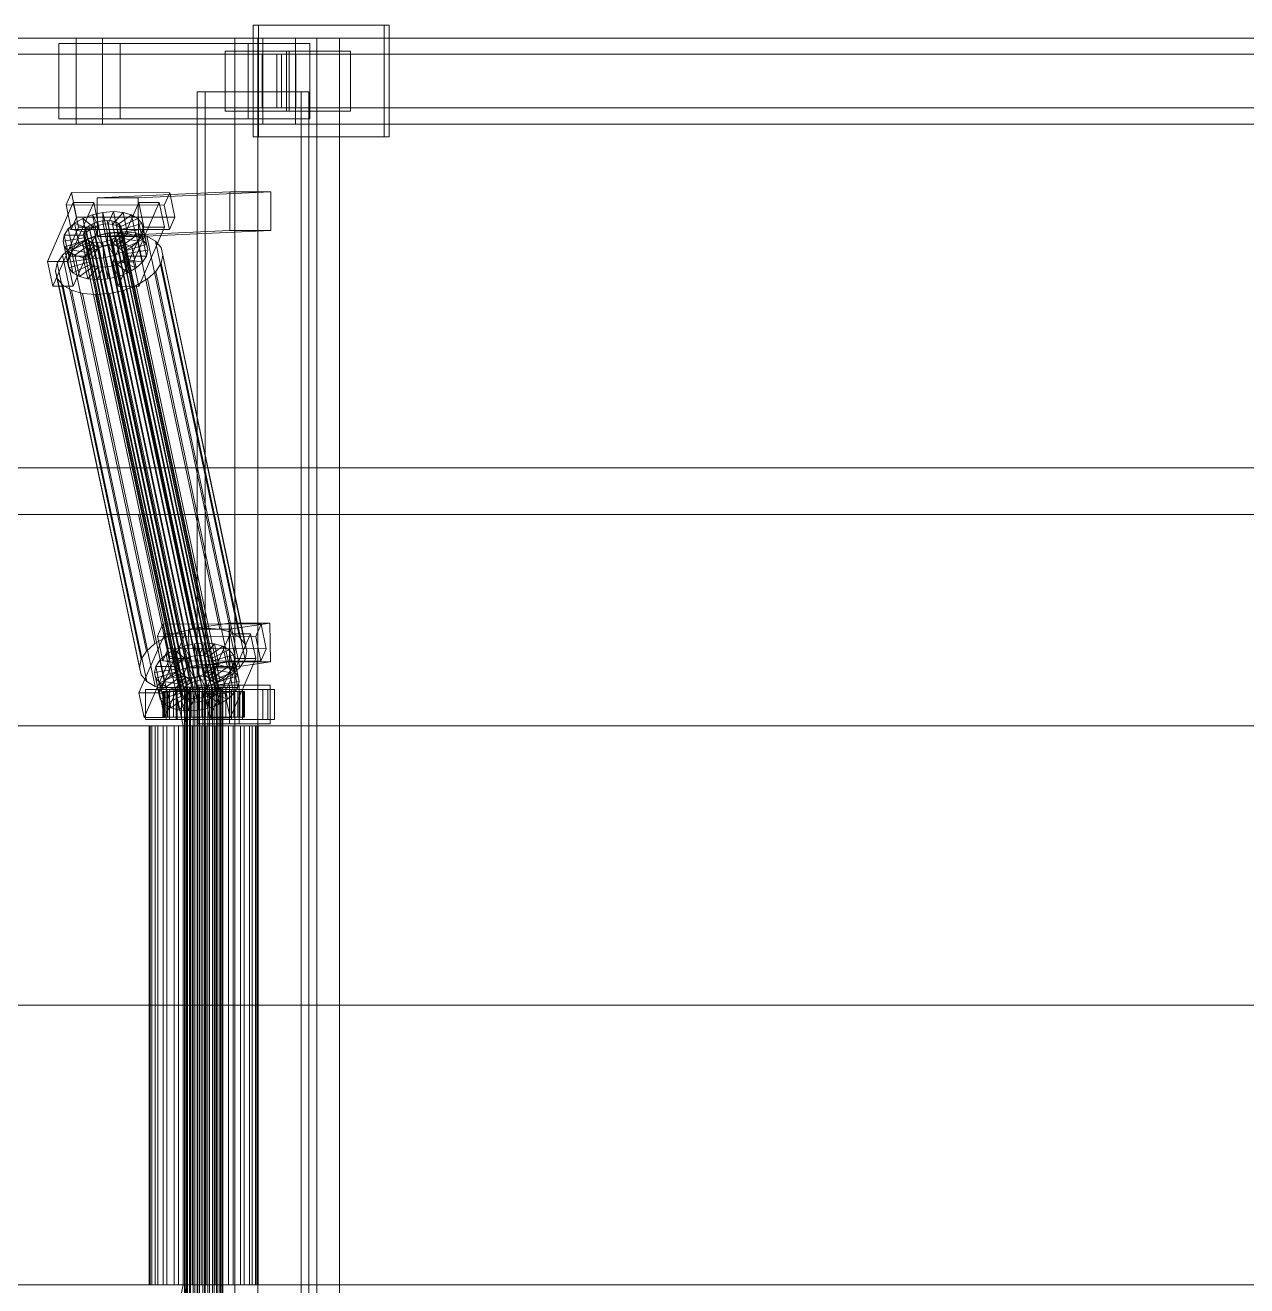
# Model space of a CAD drawing. Header units: millimetres. Extents: x -1970 to 34302, y -65268 to 6837.
# Drawn here: x 4593 to 5162, y -18130 to -17544 of the extents above; entities that cross this region are included whole.
import ezdxf

# ---------------------------------------------------------------- set-up
doc = ezdxf.new("R2010")
doc.units = ezdxf.units.MM
doc.layers.add('superior_C01', color=7, linetype='Continuous', lineweight=0)

msp = doc.modelspace()

# ---------------------------------------------------------------- linework, layer by layer
at = {"layer": 'superior_C01'}
for p, q in [((4760.107, -17544), (4699.144, -17544)), ((4699.144, -17544), (4699.144, -17596)), ((4701.579, -17544), (4699.144, -17544)), ((4701.579, -17596), (4701.579, -17544)), ((4701.579, -17544), (4762.542, -17544)), ((4760.107, -17596), (4760.107, -17544)), ((4760.107, -17544), (4762.542, -17544)), ((4762.542, -17544), (4762.542, -17596)), ((4616.841, -17550), (3473.779, -17550)), ((3485.954, -17550), (4629.017, -17550)), ((4703.589, -17550), (3560.527, -17550)), ((3575.745, -17550), (4718.808, -17550)), ((4637.217, -17552.5), (4608.641, -17552.5)), ((4608.641, -17552.5), (4608.641, -17587.5)), ((4696.91, -17552.5), (4608.641, -17552.5)), ((4616.841, -17550), (4616.841, -17590)), ((4629.017, -17550), (4616.841, -17550)), ((5759.904, -17550), (4616.841, -17550)), ((4629.017, -17590), (4629.017, -17550)), ((4629.017, -17550), (5772.079, -17550)), ((4637.217, -17587.5), (4637.217, -17552.5)), ((4637.217, -17552.5), (4725.486, -17552.5)), ((4728.727, -17550), (4690.625, -17550)), ((4690.625, -17550), (4690.625, -18450)), ((4701.278, -17550), (4690.625, -17550)), ((4696.91, -17587.5), (4696.91, -17552.5)), ((4696.91, -17552.5), (4725.486, -17552.5)), ((4701.278, -18450), (4701.278, -17550)), ((4701.278, -17550), (4739.381, -17550)), ((4703.589, -17550), (4703.589, -17590)), ((4718.808, -17550), (4703.589, -17550)), ((5846.651, -17550), (4703.589, -17550)), ((4718.808, -17590), (4718.808, -17550)), ((4718.808, -17550), (5861.87, -17550)), ((4725.486, -17552.5), (4725.486, -17587.5)), ((4728.727, -18450), (4728.727, -17550)), ((4728.727, -17550), (4739.381, -17550)), ((4739.381, -17550), (4739.381, -18450)), ((4710.117, -17557.5), (3478.785, -17557.5)), ((3480.948, -17557.5), (4712.28, -17557.5)), ((4714.627, -17556), (4686.051, -17556)), ((4686.051, -17556), (4686.051, -17584)), ((4715.946, -17556), (4686.051, -17556)), ((4703.404, -17557.5), (4718.992, -17557.5)), ((4703.404, -17582.5), (4703.404, -17557.5)), ((5758.197, -17557.5), (4703.404, -17557.5)), ((4710.117, -17557.5), (4710.117, -17582.5)), ((4712.28, -17557.5), (4710.117, -17557.5)), ((4712.28, -17582.5), (4712.28, -17557.5)), ((4714.627, -17584), (4714.627, -17556)), ((4714.627, -17556), (4744.523, -17556)), ((4715.946, -17584), (4715.946, -17556)), ((4715.946, -17556), (4744.523, -17556)), ((4718.992, -17557.5), (4718.992, -17582.5)), ((4718.992, -17557.5), (5773.785, -17557.5)), ((4744.523, -17556), (4744.523, -17584)), ((4721.49, -17575), (4673.101, -17575)), ((4673.101, -17575), (4673.101, -18425)), ((4676.753, -17575), (4673.101, -17575)), ((4676.753, -18425), (4676.753, -17575)), ((4676.753, -17575), (4725.143, -17575)), ((4721.49, -18425), (4721.49, -17575)), ((4721.49, -17575), (4725.143, -17575)), ((4725.143, -17575), (4725.143, -18425)), ((3478.785, -17582.5), (4710.117, -17582.5)), ((3480.948, -17582.5), (4712.28, -17582.5)), ((4718.992, -17582.5), (4703.404, -17582.5)), ((4703.404, -17582.5), (5758.197, -17582.5)), ((4710.117, -17582.5), (4712.28, -17582.5)), ((4718.992, -17582.5), (5773.785, -17582.5)), ((4608.641, -17587.5), (4637.217, -17587.5)), ((4696.91, -17587.5), (4608.641, -17587.5)), ((4725.486, -17587.5), (4637.217, -17587.5)), ((4686.051, -17584), (4714.627, -17584)), ((4686.051, -17584), (4715.946, -17584)), ((4725.486, -17587.5), (4696.91, -17587.5)), ((4744.523, -17584), (4714.627, -17584)), ((4744.523, -17584), (4715.946, -17584)), ((3473.779, -17590), (4616.841, -17590)), ((3485.954, -17590), (4629.017, -17590)), ((3560.527, -17590), (4703.589, -17590)), ((3575.745, -17590), (4718.808, -17590)), ((4616.841, -17590), (4629.017, -17590)), ((4616.841, -17590), (5759.904, -17590)), ((4629.017, -17590), (5772.079, -17590)), ((4703.589, -17590), (4718.808, -17590)), ((4703.589, -17590), (5846.651, -17590)), ((4718.808, -17590), (5861.87, -17590)), ((4699.144, -17596), (4760.107, -17596)), ((4699.144, -17596), (4701.579, -17596)), ((4762.542, -17596), (4701.579, -17596)), ((4762.542, -17596), (4760.107, -17596)), ((4614.571, -17621.857), (4612.071, -17627.592)), ((4617.002, -17633.325), (4614.571, -17621.857)), ((4614.571, -17621.857), (4660.293, -17621.914)), ((4688.258, -17621.488), (4626.583, -17624.356)), ((4645.634, -17624.356), (4707.309, -17621.488)), ((4657.793, -17627.65), (4660.293, -17621.914)), ((4660.293, -17621.914), (4662.724, -17633.382)), ((4688.335, -17639.486), (4688.258, -17621.488)), ((4688.258, -17621.488), (4707.309, -17621.488)), ((4707.309, -17621.488), (4707.386, -17639.486)), ((4615.428, -17626.449), (4603.429, -17653.98)), ((4657.793, -17627.65), (4612.071, -17627.592)), ((4612.071, -17627.592), (4614.502, -17639.061)), ((4612.955, -17653.992), (4624.954, -17626.461)), ((4617.859, -17637.917), (4615.428, -17626.449)), ((4615.428, -17626.449), (4624.954, -17626.461)), ((4624.954, -17626.461), (4627.385, -17637.929)), ((4645.634, -17624.356), (4626.583, -17624.356)), ((4626.583, -17624.356), (4626.661, -17642.354)), ((4645.91, -17626.487), (4633.911, -17654.019)), ((4643.436, -17654.031), (4655.435, -17626.499)), ((4645.712, -17642.354), (4645.634, -17624.356)), ((4648.341, -17637.955), (4645.91, -17626.487)), ((4645.91, -17626.487), (4655.435, -17626.499)), ((4655.435, -17626.499), (4657.867, -17637.967)), ((4660.224, -17639.118), (4657.793, -17627.65)), ((4614.502, -17639.061), (4617.002, -17633.325)), ((4616.057, -17636.164), (4619.917, -17633.91)), ((4662.724, -17633.382), (4617.002, -17633.325)), ((4619.917, -17633.91), (4624.42, -17632.183)), ((4619.917, -17633.91), (4624.885, -17637.975)), ((4622.001, -17643.74), (4619.917, -17633.91)), ((4624.42, -17632.183), (4629.26, -17631.1)), ((4624.42, -17632.183), (4627.018, -17637.157)), ((4626.504, -17642.013), (4624.42, -17632.183)), ((4624.538, -17636.336), (4626.671, -17635.518)), ((4626.671, -17635.518), (4628.963, -17635.005)), ((4671.993, -17849.317), (4626.671, -17635.518)), ((4628.963, -17635.005), (4631.259, -17634.832)), ((4674.286, -17848.804), (4628.963, -17635.005)), ((4629.26, -17631.1), (4634.106, -17630.735)), ((4629.26, -17631.1), (4629.31, -17636.643)), ((4631.343, -17640.93), (4629.26, -17631.1)), ((4631.259, -17634.832), (4633.401, -17635.011)), ((4676.581, -17848.631), (4631.259, -17634.832)), ((4634.106, -17630.735), (4631.606, -17636.47)), ((4633.401, -17635.011), (4635.244, -17635.529)), ((4678.724, -17848.809), (4633.401, -17635.011)), ((4638.628, -17631.112), (4633.748, -17636.649)), ((4636.189, -17640.564), (4634.106, -17630.735)), ((4634.106, -17630.735), (4638.628, -17631.112)), ((4635.244, -17635.529), (4636.662, -17636.352)), ((4680.566, -17849.328), (4635.244, -17635.529)), ((4642.519, -17632.206), (4635.591, -17637.167)), ((4645.512, -17633.943), (4637.009, -17637.99)), ((4640.712, -17640.942), (4638.628, -17631.112)), ((4638.628, -17631.112), (4642.519, -17632.206)), ((4644.602, -17642.036), (4642.519, -17632.206)), ((4642.519, -17632.206), (4645.512, -17633.943)), ((4647.596, -17643.772), (4645.512, -17633.943)), ((4645.512, -17633.943), (4647.405, -17636.203)), ((4662.724, -17633.382), (4660.224, -17639.118)), ((4605.86, -17665.449), (4617.859, -17637.917)), ((4610.645, -17644.431), (4611.257, -17641.61)), ((4611.257, -17641.61), (4613.103, -17638.79)), ((4611.257, -17641.61), (4620.783, -17641.622)), ((4613.341, -17651.44), (4611.257, -17641.61)), ((4613.103, -17638.79), (4616.057, -17636.164)), ((4613.103, -17638.79), (4621.657, -17640.286)), ((4615.187, -17648.62), (4613.103, -17638.79)), ((4614.502, -17639.061), (4660.224, -17639.118)), ((4627.385, -17637.929), (4615.386, -17665.461)), ((4616.057, -17636.164), (4623.056, -17639.042)), ((4618.141, -17645.994), (4616.057, -17636.164)), ((4627.385, -17637.929), (4617.859, -17637.917)), ((4620.146, -17641.32), (4620.436, -17639.983)), ((4620.459, -17642.566), (4620.146, -17641.32)), ((4665.468, -17855.119), (4620.146, -17641.32)), ((4620.436, -17639.983), (4621.31, -17638.648)), ((4665.759, -17853.782), (4620.436, -17639.983)), ((4620.783, -17641.622), (4620.493, -17642.958)), ((4621.657, -17640.286), (4620.783, -17641.622)), ((4620.783, -17641.622), (4622.867, -17651.452)), ((4621.31, -17638.648), (4622.709, -17637.404)), ((4666.633, -17852.446), (4621.31, -17638.648)), ((4623.056, -17639.042), (4621.657, -17640.286)), ((4621.657, -17640.286), (4623.741, -17650.116)), ((4622.709, -17637.404), (4624.538, -17636.336)), ((4668.032, -17851.202), (4622.709, -17637.404)), ((4624.885, -17637.975), (4623.056, -17639.042)), ((4623.056, -17639.042), (4625.14, -17648.872)), ((4669.86, -17850.135), (4624.538, -17636.336)), ((4627.018, -17637.157), (4624.885, -17637.975)), ((4624.885, -17637.975), (4626.969, -17647.804)), ((4625.536, -17642.107), (4632.006, -17640.659)), ((4631.343, -17640.93), (4626.504, -17642.013)), ((4688.335, -17639.486), (4626.661, -17642.354)), ((4629.31, -17636.643), (4627.018, -17637.157)), ((4627.018, -17637.157), (4629.102, -17646.986)), ((4631.606, -17636.47), (4629.31, -17636.643)), ((4629.31, -17636.643), (4631.394, -17646.473)), ((4636.189, -17640.564), (4631.343, -17640.93)), ((4631.394, -17646.473), (4631.343, -17640.93)), ((4631.606, -17636.47), (4633.69, -17646.3)), ((4633.748, -17636.649), (4631.606, -17636.47)), ((4632.006, -17640.659), (4638.484, -17640.17)), ((4671.077, -17824.968), (4632.006, -17640.659)), ((4633.69, -17646.3), (4636.189, -17640.564)), ((4633.748, -17636.649), (4635.832, -17646.479)), ((4635.591, -17637.167), (4633.748, -17636.649)), ((4636.707, -17641.341), (4635.308, -17642.585)), ((4635.591, -17637.167), (4637.675, -17646.997)), ((4637.009, -17637.99), (4635.591, -17637.167)), ((4635.832, -17646.479), (4640.712, -17640.942)), ((4640.712, -17640.942), (4636.189, -17640.564)), ((4636.342, -17665.487), (4648.341, -17637.955)), ((4636.662, -17636.352), (4637.558, -17637.422)), ((4681.984, -17850.15), (4636.662, -17636.352)), ((4637.582, -17640.005), (4636.707, -17641.341)), ((4682.03, -17855.139), (4636.707, -17641.341)), ((4637.009, -17637.99), (4639.093, -17647.82)), ((4637.905, -17639.061), (4637.009, -17637.99)), ((4637.055, -17642.979), (4637.929, -17641.643)), ((4637.558, -17637.422), (4637.872, -17638.668)), ((4682.881, -17851.221), (4637.558, -17637.422)), ((4637.872, -17638.668), (4637.582, -17640.005)), ((4637.582, -17640.005), (4682.904, -17853.804)), ((4683.195, -17852.467), (4637.872, -17638.668)), ((4647.405, -17636.203), (4637.905, -17639.061)), ((4637.905, -17639.061), (4639.989, -17648.891)), ((4638.219, -17640.307), (4637.905, -17639.061)), ((4637.929, -17641.643), (4638.219, -17640.307)), ((4637.929, -17641.643), (4647.454, -17641.655)), ((4640.013, -17651.473), (4637.929, -17641.643)), ((4648.067, -17638.834), (4638.219, -17640.307)), ((4638.219, -17640.307), (4640.303, -17650.137)), ((4638.484, -17640.17), (4644.53, -17640.674)), ((4677.555, -17824.479), (4638.484, -17640.17)), ((4644.602, -17642.036), (4640.712, -17640.942)), ((4644.53, -17640.674), (4649.731, -17642.137)), ((4683.601, -17824.984), (4644.53, -17640.674)), ((4647.454, -17641.655), (4645.608, -17644.475)), ((4707.386, -17639.486), (4645.712, -17642.354)), ((4657.867, -17637.967), (4645.867, -17665.499)), ((4649.488, -17646.033), (4647.405, -17636.203)), ((4647.405, -17636.203), (4648.067, -17638.834)), ((4648.067, -17638.834), (4647.454, -17641.655)), ((4647.454, -17641.655), (4649.538, -17651.485)), ((4650.151, -17648.664), (4648.067, -17638.834)), ((4657.867, -17637.967), (4648.341, -17637.955)), ((4707.386, -17639.486), (4688.335, -17639.486)), ((4610.407, -17650.939), (4614.356, -17647.428)), ((4610.645, -17644.431), (4620.493, -17642.958)), ((4611.307, -17647.062), (4610.645, -17644.431)), ((4612.729, -17654.261), (4610.645, -17644.431)), ((4611.307, -17647.062), (4620.807, -17644.204)), ((4613.2, -17649.322), (4611.307, -17647.062)), ((4613.391, -17656.892), (4611.307, -17647.062)), ((4613.2, -17649.322), (4621.703, -17645.275)), ((4614.356, -17647.428), (4619.516, -17644.416)), ((4653.427, -17831.737), (4614.356, -17647.428)), ((4618.141, -17645.994), (4615.187, -17648.62)), ((4616.193, -17651.059), (4623.121, -17646.098)), ((4622.001, -17643.74), (4618.141, -17645.994)), ((4625.14, -17648.872), (4618.141, -17645.994)), ((4619.516, -17644.416), (4625.536, -17642.107)), ((4658.587, -17828.725), (4619.516, -17644.416)), ((4620.084, -17652.153), (4624.964, -17646.616)), ((4621.356, -17643.637), (4620.459, -17642.566)), ((4665.782, -17856.365), (4620.459, -17642.566)), ((4620.493, -17642.958), (4620.807, -17644.204)), ((4620.493, -17642.958), (4622.577, -17652.788)), ((4620.807, -17644.204), (4621.703, -17645.275)), ((4620.807, -17644.204), (4622.89, -17654.034)), ((4622.774, -17644.459), (4621.356, -17643.637)), ((4666.679, -17857.435), (4621.356, -17643.637)), ((4621.703, -17645.275), (4623.121, -17646.098)), ((4621.703, -17645.275), (4623.787, -17655.105)), ((4626.504, -17642.013), (4622.001, -17643.74)), ((4626.969, -17647.804), (4622.001, -17643.74)), ((4624.617, -17644.978), (4622.774, -17644.459)), ((4668.097, -17858.258), (4622.774, -17644.459)), ((4623.121, -17646.098), (4624.964, -17646.616)), ((4623.121, -17646.098), (4625.205, -17655.927)), ((4624.606, -17652.53), (4627.106, -17646.795)), ((4626.759, -17645.156), (4624.617, -17644.978)), ((4669.939, -17858.776), (4624.617, -17644.978)), ((4624.964, -17646.616), (4627.106, -17646.795)), ((4624.964, -17646.616), (4627.048, -17656.446)), ((4664.607, -17826.416), (4625.536, -17642.107)), ((4629.102, -17646.986), (4626.504, -17642.013)), ((4626.661, -17642.354), (4645.712, -17642.354)), ((4629.054, -17644.983), (4626.759, -17645.156)), ((4672.082, -17858.955), (4626.759, -17645.156)), ((4626.969, -17647.804), (4629.102, -17646.986)), ((4627.106, -17646.795), (4629.402, -17646.622)), ((4627.106, -17646.795), (4629.19, -17656.624)), ((4631.347, -17644.47), (4629.054, -17644.983)), ((4674.377, -17858.782), (4629.054, -17644.983)), ((4629.102, -17646.986), (4631.394, -17646.473)), ((4629.402, -17646.622), (4631.694, -17646.108)), ((4629.452, -17652.165), (4629.402, -17646.622)), ((4629.402, -17646.622), (4631.485, -17656.451)), ((4633.48, -17643.652), (4631.347, -17644.47)), ((4676.67, -17858.269), (4631.347, -17644.47)), ((4631.394, -17646.473), (4633.69, -17646.3)), ((4631.694, -17646.108), (4633.827, -17645.29)), ((4634.292, -17651.082), (4631.694, -17646.108)), ((4631.694, -17646.108), (4633.778, -17655.938)), ((4635.308, -17642.585), (4633.48, -17643.652)), ((4678.803, -17857.451), (4633.48, -17643.652)), ((4633.69, -17646.3), (4635.832, -17646.479)), ((4633.827, -17645.29), (4635.655, -17644.223)), ((4638.795, -17649.355), (4633.827, -17645.29)), ((4633.827, -17645.29), (4635.911, -17655.12)), ((4680.631, -17856.383), (4635.308, -17642.585)), ((4635.655, -17644.223), (4637.055, -17642.979)), ((4642.655, -17647.101), (4635.655, -17644.223)), ((4635.655, -17644.223), (4637.739, -17654.053)), ((4635.832, -17646.479), (4637.675, -17646.997)), ((4645.608, -17644.475), (4637.055, -17642.979)), ((4637.055, -17642.979), (4639.138, -17652.809)), ((4637.675, -17646.997), (4644.602, -17642.036)), ((4637.675, -17646.997), (4639.093, -17647.82)), ((4642.655, -17647.101), (4638.795, -17649.355)), ((4639.093, -17647.82), (4647.596, -17643.772)), ((4639.989, -17648.891), (4649.488, -17646.033)), ((4645.608, -17644.475), (4642.655, -17647.101)), ((4644.739, -17656.931), (4642.655, -17647.101)), ((4647.596, -17643.772), (4644.602, -17642.036)), ((4647.692, -17654.305), (4645.608, -17644.475)), ((4649.488, -17646.033), (4647.596, -17643.772)), ((4650.151, -17648.664), (4649.488, -17646.033)), ((4649.731, -17642.137), (4653.733, -17644.459)), ((4688.802, -17826.446), (4649.731, -17642.137)), ((4653.733, -17644.459), (4656.262, -17647.481)), ((4692.804, -17828.768), (4653.733, -17644.459)), ((4656.262, -17647.481), (4657.148, -17650.998)), ((4695.334, -17831.79), (4656.262, -17647.481)), ((4607.94, -17654.709), (4610.407, -17650.939)), ((4649.479, -17835.248), (4610.407, -17650.939)), ((4613.341, -17651.44), (4612.729, -17654.261)), ((4622.577, -17652.788), (4612.729, -17654.261)), ((4616.193, -17651.059), (4613.2, -17649.322)), ((4615.284, -17659.152), (4613.2, -17649.322)), ((4615.187, -17648.62), (4613.341, -17651.44)), ((4622.867, -17651.452), (4613.341, -17651.44)), ((4623.741, -17650.116), (4615.187, -17648.62)), ((4620.084, -17652.153), (4616.193, -17651.059)), ((4618.277, -17660.889), (4616.193, -17651.059)), ((4624.606, -17652.53), (4620.084, -17652.153)), ((4622.168, -17661.983), (4620.084, -17652.153)), ((4622.577, -17652.788), (4622.867, -17651.452)), ((4622.89, -17654.034), (4622.577, -17652.788)), ((4622.867, -17651.452), (4623.741, -17650.116)), ((4623.741, -17650.116), (4625.14, -17648.872)), ((4629.452, -17652.165), (4624.606, -17652.53)), ((4626.69, -17662.36), (4624.606, -17652.53)), ((4625.14, -17648.872), (4626.969, -17647.804)), ((4634.292, -17651.082), (4629.452, -17652.165)), ((4631.536, -17661.995), (4629.452, -17652.165)), ((4638.795, -17649.355), (4634.292, -17651.082)), ((4636.376, -17660.912), (4634.292, -17651.082)), ((4639.138, -17652.809), (4637.739, -17654.053)), ((4640.879, -17659.184), (4638.795, -17649.355)), ((4639.093, -17647.82), (4639.989, -17648.891)), ((4640.013, -17651.473), (4639.138, -17652.809)), ((4639.138, -17652.809), (4647.692, -17654.305)), ((4639.989, -17648.891), (4640.303, -17650.137)), ((4640.303, -17650.137), (4640.013, -17651.473)), ((4649.538, -17651.485), (4640.013, -17651.473)), ((4640.303, -17650.137), (4650.151, -17648.664)), ((4647.692, -17654.305), (4649.538, -17651.485)), ((4649.538, -17651.485), (4650.151, -17648.664)), ((4657.148, -17650.998), (4656.329, -17654.769)), ((4696.22, -17835.307), (4657.148, -17650.998)), ((4612.955, -17653.992), (4603.429, -17653.98)), ((4603.429, -17653.98), (4605.86, -17665.449)), ((4607.121, -17658.48), (4607.94, -17654.709)), ((4608.006, -17661.997), (4607.121, -17658.48)), ((4646.192, -17842.789), (4607.121, -17658.48)), ((4647.011, -17839.018), (4607.94, -17654.709)), ((4612.729, -17654.261), (4613.391, -17656.892)), ((4615.386, -17665.461), (4612.955, -17653.992)), ((4622.89, -17654.034), (4613.391, -17656.892)), ((4613.391, -17656.892), (4615.284, -17659.152)), ((4623.787, -17655.105), (4615.284, -17659.152)), ((4615.284, -17659.152), (4618.277, -17660.889)), ((4625.205, -17655.927), (4618.277, -17660.889)), ((4627.048, -17656.446), (4622.168, -17661.983)), ((4623.787, -17655.105), (4622.89, -17654.034)), ((4625.205, -17655.927), (4623.787, -17655.105)), ((4627.048, -17656.446), (4625.205, -17655.927)), ((4629.19, -17656.624), (4626.69, -17662.36)), ((4629.19, -17656.624), (4627.048, -17656.446)), ((4631.485, -17656.451), (4629.19, -17656.624)), ((4633.778, -17655.938), (4631.485, -17656.451)), ((4631.485, -17656.451), (4631.536, -17661.995)), ((4635.911, -17655.12), (4633.778, -17655.938)), ((4633.778, -17655.938), (4636.376, -17660.912)), ((4643.436, -17654.031), (4633.911, -17654.019)), ((4633.911, -17654.019), (4636.342, -17665.487)), ((4637.739, -17654.053), (4635.911, -17655.12)), ((4635.911, -17655.12), (4640.879, -17659.184)), ((4636.376, -17660.912), (4640.879, -17659.184)), ((4637.739, -17654.053), (4644.739, -17656.931)), ((4640.879, -17659.184), (4644.739, -17656.931)), ((4645.867, -17665.499), (4643.436, -17654.031)), ((4644.739, -17656.931), (4647.692, -17654.305)), ((4653.861, -17658.539), (4649.913, -17662.05)), ((4656.329, -17654.769), (4653.861, -17658.539)), ((4692.933, -17842.848), (4653.861, -17658.539)), ((4656.329, -17654.769), (4695.401, -17839.078)), ((4610.536, -17665.019), (4608.006, -17661.997)), ((4647.078, -17846.306), (4608.006, -17661.997)), ((4614.538, -17667.341), (4610.536, -17665.019)), ((4649.608, -17849.328), (4610.536, -17665.019)), ((4618.277, -17660.889), (4622.168, -17661.983)), ((4622.168, -17661.983), (4626.69, -17662.36)), ((4626.69, -17662.36), (4631.536, -17661.995)), ((4631.536, -17661.995), (4636.376, -17660.912)), ((4644.753, -17665.062), (4638.733, -17667.371)), ((4649.913, -17662.05), (4644.753, -17665.062)), ((4683.824, -17849.371), (4644.753, -17665.062)), ((4688.984, -17846.359), (4649.913, -17662.05)), ((4605.86, -17665.449), (4615.386, -17665.461)), ((4619.739, -17668.803), (4614.538, -17667.341)), ((4653.61, -17851.65), (4614.538, -17667.341)), ((4625.785, -17669.308), (4619.739, -17668.803)), ((4658.811, -17853.113), (4619.739, -17668.803)), ((4632.263, -17668.819), (4625.785, -17669.308)), ((4664.856, -17853.617), (4625.785, -17669.308)), ((4638.733, -17667.371), (4632.263, -17668.819)), ((4671.335, -17853.128), (4632.263, -17668.819)), ((4636.342, -17665.487), (4645.867, -17665.499)), ((4677.804, -17851.68), (4638.733, -17667.371)), ((2005.168, -17750), (11044.69, -17750)), ((11046.22, -17750), (2006.698, -17750)), ((3711.715, -17771.702), (4645.725, -17771.702)), ((4647.542, -17771.702), (3713.532, -17771.702)), ((4645.725, -17771.702), (4666.563, -17870)), ((4645.725, -17771.702), (4647.542, -17771.702)), ((4645.725, -17771.702), (5579.735, -17771.702)), ((4668.38, -17870), (4647.542, -17771.702)), ((5581.551, -17771.702), (4647.542, -17771.702)), ((4657.115, -17822.549), (4654.615, -17828.285)), ((4659.546, -17834.017), (4657.115, -17822.549)), ((4657.115, -17822.549), (4702.837, -17822.606)), ((4687.942, -17822.189), (4669.04, -17825.057)), ((4688.195, -17840.17), (4687.942, -17822.189)), ((4687.942, -17822.189), (4706.993, -17822.189)), ((4688.091, -17825.057), (4706.993, -17822.189)), ((4700.338, -17828.342), (4702.837, -17822.606)), ((4702.837, -17822.606), (4705.269, -17834.074)), ((4706.993, -17822.189), (4707.245, -17840.17)), ((4657.973, -17827.141), (4645.974, -17854.673)), ((4658.587, -17828.725), (4653.427, -17831.737)), ((4700.338, -17828.342), (4654.615, -17828.285)), ((4654.615, -17828.285), (4657.046, -17839.753)), ((4655.499, -17854.685), (4667.498, -17827.153)), ((4660.404, -17838.609), (4657.973, -17827.141)), ((4657.973, -17827.141), (4667.498, -17827.153)), ((4664.607, -17826.416), (4658.587, -17828.725)), ((4671.077, -17824.968), (4664.607, -17826.416)), ((4667.498, -17827.153), (4669.929, -17838.621)), ((4688.091, -17825.057), (4669.04, -17825.057)), ((4669.04, -17825.057), (4669.293, -17843.038)), ((4677.555, -17824.479), (4671.077, -17824.968)), ((4688.454, -17827.179), (4676.455, -17854.711)), ((4683.601, -17824.984), (4677.555, -17824.479)), ((4688.802, -17826.446), (4683.601, -17824.984)), ((4685.981, -17854.723), (4697.98, -17827.191)), ((4688.344, -17843.038), (4688.091, -17825.057)), ((4690.886, -17838.647), (4688.454, -17827.179)), ((4688.454, -17827.179), (4697.98, -17827.191)), ((4692.804, -17828.768), (4688.802, -17826.446)), ((4695.334, -17831.79), (4692.804, -17828.768)), ((4697.98, -17827.191), (4700.411, -17838.659)), ((4702.769, -17839.81), (4700.338, -17828.342)), ((4649.479, -17835.248), (4647.011, -17839.018)), ((4653.427, -17831.737), (4649.479, -17835.248)), ((4657.046, -17839.753), (4659.546, -17834.017)), ((4658.602, -17836.856), (4662.461, -17834.603)), ((4705.269, -17834.074), (4659.546, -17834.017)), ((4662.461, -17834.603), (4666.965, -17832.875)), ((4662.461, -17834.603), (4667.429, -17838.667)), ((4664.545, -17844.433), (4662.461, -17834.603)), ((4666.965, -17832.875), (4671.804, -17831.792)), ((4666.965, -17832.875), (4669.562, -17837.849)), ((4669.048, -17842.705), (4666.965, -17832.875)), ((4671.804, -17831.792), (4676.65, -17831.427)), ((4671.804, -17831.792), (4671.855, -17837.336)), ((4673.888, -17841.622), (4671.804, -17831.792)), ((4676.65, -17831.427), (4674.15, -17837.163)), ((4681.172, -17831.804), (4676.292, -17837.341)), ((4678.734, -17841.257), (4676.65, -17831.427)), ((4676.65, -17831.427), (4681.172, -17831.804)), ((4685.063, -17832.898), (4678.135, -17837.86)), ((4688.057, -17834.635), (4679.553, -17838.682)), ((4683.256, -17841.634), (4681.172, -17831.804)), ((4681.172, -17831.804), (4685.063, -17832.898)), ((4687.147, -17842.728), (4685.063, -17832.898)), ((4685.063, -17832.898), (4688.057, -17834.635)), ((4690.14, -17844.465), (4688.057, -17834.635)), ((4688.057, -17834.635), (4689.949, -17836.895)), ((4696.22, -17835.307), (4695.334, -17831.79)), ((4695.401, -17839.078), (4696.22, -17835.307)), ((4705.269, -17834.074), (4702.769, -17839.81)), ((4647.011, -17839.018), (4646.192, -17842.789)), ((4648.405, -17866.141), (4660.404, -17838.609)), ((4653.802, -17842.302), (4655.648, -17839.482)), ((4655.648, -17839.482), (4658.602, -17836.856)), ((4655.648, -17839.482), (4664.202, -17840.978)), ((4657.732, -17849.312), (4655.648, -17839.482)), ((4657.046, -17839.753), (4702.769, -17839.81)), ((4669.929, -17838.621), (4657.93, -17866.153)), ((4658.602, -17836.856), (4665.601, -17839.734)), ((4660.685, -17846.686), (4658.602, -17836.856)), ((4669.929, -17838.621), (4660.404, -17838.609)), ((4664.202, -17840.978), (4663.327, -17842.314)), ((4665.601, -17839.734), (4664.202, -17840.978)), ((4664.202, -17840.978), (4666.286, -17850.808)), ((4667.429, -17838.667), (4665.601, -17839.734)), ((4665.601, -17839.734), (4667.685, -17849.564)), ((4669.562, -17837.849), (4667.429, -17838.667)), ((4667.429, -17838.667), (4669.513, -17848.497)), ((4688.195, -17840.17), (4669.293, -17843.038)), ((4671.855, -17837.336), (4669.562, -17837.849)), ((4669.562, -17837.849), (4671.646, -17847.679)), ((4674.15, -17837.163), (4671.855, -17837.336)), ((4671.855, -17837.336), (4673.939, -17847.165)), ((4678.734, -17841.257), (4673.888, -17841.622)), ((4674.15, -17837.163), (4676.234, -17846.992)), ((4676.292, -17837.341), (4674.15, -17837.163)), ((4676.234, -17846.992), (4678.734, -17841.257)), ((4676.292, -17837.341), (4678.376, -17847.171)), ((4678.135, -17837.86), (4676.292, -17837.341)), ((4678.135, -17837.86), (4680.219, -17847.689)), ((4679.553, -17838.682), (4678.135, -17837.86)), ((4683.256, -17841.634), (4678.734, -17841.257)), ((4678.886, -17866.179), (4690.886, -17838.647)), ((4679.553, -17838.682), (4681.637, -17848.512)), ((4680.45, -17839.753), (4679.553, -17838.682)), ((4689.949, -17836.895), (4680.45, -17839.753)), ((4680.45, -17839.753), (4682.534, -17849.583)), ((4680.764, -17840.999), (4680.45, -17839.753)), ((4680.473, -17842.335), (4680.764, -17840.999)), ((4690.612, -17839.526), (4680.764, -17840.999)), ((4680.764, -17840.999), (4682.847, -17850.829)), ((4707.245, -17840.17), (4688.195, -17840.17)), ((4707.245, -17840.17), (4688.344, -17843.038)), ((4700.411, -17838.659), (4688.412, -17866.191)), ((4692.033, -17846.725), (4689.949, -17836.895)), ((4689.949, -17836.895), (4690.612, -17839.526)), ((4690.612, -17839.526), (4689.999, -17842.347)), ((4692.695, -17849.356), (4690.612, -17839.526)), ((4700.411, -17838.659), (4690.886, -17838.647)), ((4692.933, -17842.848), (4695.401, -17839.078)), ((4646.192, -17842.789), (4647.078, -17846.306)), ((4647.078, -17846.306), (4649.608, -17849.328)), ((4653.189, -17845.123), (4653.802, -17842.302)), ((4653.189, -17845.123), (4663.037, -17843.65)), ((4653.852, -17847.754), (4653.189, -17845.123)), ((4655.273, -17854.953), (4653.189, -17845.123)), ((4653.802, -17842.302), (4663.327, -17842.314)), ((4655.886, -17852.132), (4653.802, -17842.302)), ((4653.852, -17847.754), (4663.351, -17844.897)), ((4655.744, -17850.015), (4664.248, -17845.967)), ((4660.685, -17846.686), (4657.732, -17849.312)), ((4658.738, -17851.751), (4665.666, -17846.79)), ((4664.545, -17844.433), (4660.685, -17846.686)), ((4667.685, -17849.564), (4660.685, -17846.686)), ((4663.327, -17842.314), (4663.037, -17843.65)), ((4663.037, -17843.65), (4663.351, -17844.897)), ((4663.037, -17843.65), (4665.121, -17853.48)), ((4663.327, -17842.314), (4665.411, -17852.144)), ((4663.351, -17844.897), (4664.248, -17845.967)), ((4663.351, -17844.897), (4665.435, -17854.726)), ((4664.248, -17845.967), (4665.666, -17846.79)), ((4664.248, -17845.967), (4666.331, -17855.797)), ((4669.048, -17842.705), (4664.545, -17844.433)), ((4669.513, -17848.497), (4664.545, -17844.433)), ((4665.666, -17846.79), (4667.508, -17847.308)), ((4665.666, -17846.79), (4667.749, -17856.62)), ((4673.888, -17841.622), (4669.048, -17842.705)), ((4671.646, -17847.679), (4669.048, -17842.705)), ((4669.293, -17843.038), (4688.344, -17843.038)), ((4671.646, -17847.679), (4673.939, -17847.165)), ((4671.946, -17847.314), (4674.238, -17846.801)), ((4673.939, -17847.165), (4673.888, -17841.622)), ((4673.939, -17847.165), (4676.234, -17846.992)), ((4674.238, -17846.801), (4676.372, -17845.983)), ((4676.836, -17851.774), (4674.238, -17846.801)), ((4674.238, -17846.801), (4676.322, -17856.631)), ((4676.234, -17846.992), (4678.376, -17847.171)), ((4676.372, -17845.983), (4678.2, -17844.915)), ((4681.339, -17850.047), (4676.372, -17845.983)), ((4676.372, -17845.983), (4678.455, -17855.812)), ((4678.2, -17844.915), (4679.599, -17843.671)), ((4685.199, -17847.793), (4678.2, -17844.915)), ((4678.2, -17844.915), (4680.284, -17854.745)), ((4678.376, -17847.171), (4683.256, -17841.634)), ((4678.376, -17847.171), (4680.219, -17847.689)), ((4679.599, -17843.671), (4680.473, -17842.335)), ((4688.153, -17845.167), (4679.599, -17843.671)), ((4679.599, -17843.671), (4681.683, -17853.501)), ((4680.219, -17847.689), (4687.147, -17842.728)), ((4680.473, -17842.335), (4689.999, -17842.347)), ((4682.557, -17852.165), (4680.473, -17842.335)), ((4681.637, -17848.512), (4690.14, -17844.465)), ((4682.534, -17849.583), (4692.033, -17846.725)), ((4687.147, -17842.728), (4683.256, -17841.634)), ((4683.824, -17849.371), (4688.984, -17846.359)), ((4688.153, -17845.167), (4685.199, -17847.793)), ((4690.14, -17844.465), (4687.147, -17842.728)), ((4689.999, -17842.347), (4688.153, -17845.167)), ((4690.237, -17854.997), (4688.153, -17845.167)), ((4688.984, -17846.359), (4692.933, -17842.848)), ((4689.999, -17842.347), (4692.083, -17852.177)), ((4692.033, -17846.725), (4690.14, -17844.465)), ((4692.695, -17849.356), (4692.033, -17846.725)), ((4658.632, -17853), (4649.107, -17853)), ((4649.107, -17853), (4649.107, -17867)), ((4663.717, -17853), (4649.107, -17853)), ((4649.608, -17849.328), (4653.61, -17851.65)), ((4653.61, -17851.65), (4658.811, -17853.113)), ((4655.744, -17850.015), (4653.852, -17847.754)), ((4655.936, -17857.584), (4653.852, -17847.754)), ((4655.886, -17852.132), (4655.273, -17854.953)), ((4658.738, -17851.751), (4655.744, -17850.015)), ((4657.828, -17859.844), (4655.744, -17850.015)), ((4657.732, -17849.312), (4655.886, -17852.132)), ((4665.411, -17852.144), (4655.886, -17852.132)), ((4666.286, -17850.808), (4657.732, -17849.312)), ((4658.632, -17867), (4658.632, -17853)), ((4658.632, -17853), (4673.242, -17853)), ((4662.628, -17852.845), (4658.738, -17851.751)), ((4660.822, -17861.581), (4658.738, -17851.751)), ((4705.973, -17853), (4660.25, -17853)), ((4660.25, -17853), (4660.25, -17867)), ((4663.294, -17853), (4660.25, -17853)), ((4662.628, -17852.845), (4667.508, -17847.308)), ((4667.151, -17853.223), (4662.628, -17852.845)), ((4664.712, -17862.675), (4662.628, -17852.845)), ((4663.294, -17867), (4663.294, -17853)), ((4663.294, -17853), (4709.016, -17853)), ((4663.717, -17867), (4663.717, -17853)), ((4663.717, -17853), (4673.242, -17853)), ((4665.121, -17853.48), (4665.411, -17852.144)), ((4665.411, -17852.144), (4666.286, -17850.808)), ((4666.633, -17852.446), (4665.759, -17853.782)), ((4666.286, -17850.808), (4667.685, -17849.564)), ((4668.032, -17851.202), (4666.633, -17852.446)), ((4667.317, -17852), (4667.121, -17852)), ((4667.121, -17852), (4667.538, -17852)), ((4667.121, -18148), (4667.121, -17852)), ((4667.151, -17853.223), (4669.651, -17847.487)), ((4671.997, -17852.857), (4667.151, -17853.223)), ((4668.112, -17852), (4667.317, -17852)), ((4667.317, -18148), (4667.317, -17852)), ((4667.508, -17847.308), (4669.651, -17847.487)), ((4667.508, -17847.308), (4669.592, -17857.138)), ((4667.538, -17852), (4668.539, -17852)), ((4667.538, -18148), (4667.538, -17852)), ((4667.685, -17849.564), (4669.513, -17848.497)), ((4669.86, -17850.135), (4668.032, -17851.202)), ((4669.452, -17852), (4668.112, -17852)), ((4668.112, -18148), (4668.112, -17852)), ((4668.539, -17852), (4670.056, -17852)), ((4668.539, -18148), (4668.539, -17852)), ((4671.246, -17852), (4669.452, -17852)), ((4669.452, -18148), (4669.452, -17852)), ((4669.513, -17848.497), (4671.646, -17847.679)), ((4669.651, -17847.487), (4671.946, -17847.314)), ((4669.651, -17847.487), (4671.734, -17857.317)), ((4671.993, -17849.317), (4669.86, -17850.135)), ((4670.056, -17852), (4671.986, -17852)), ((4670.056, -18148), (4670.056, -17852)), ((4673.371, -17852), (4671.246, -17852)), ((4671.246, -18148), (4671.246, -17852)), ((4671.335, -17853.128), (4677.804, -17851.68)), ((4671.997, -17852.857), (4671.946, -17847.314)), ((4671.946, -17847.314), (4674.03, -17857.144)), ((4671.986, -17852), (4674.197, -17852)), ((4671.986, -18148), (4671.986, -17852)), ((4674.286, -17848.804), (4671.993, -17849.317)), ((4676.836, -17851.774), (4671.997, -17852.857)), ((4674.081, -17862.687), (4671.997, -17852.857)), ((4673.242, -17853), (4673.242, -17867)), ((4675.684, -17852), (4673.371, -17852)), ((4673.371, -18148), (4673.371, -17852)), ((4692.637, -17851), (4673.586, -17851)), ((4673.586, -17851), (4673.586, -17869)), ((4688.074, -17851), (4673.586, -17851)), ((4674.197, -17852), (4676.538, -17852)), ((4674.197, -18148), (4674.197, -17852)), ((4676.581, -17848.631), (4674.286, -17848.804)), ((4678.025, -17852), (4675.684, -17852)), ((4675.684, -18148), (4675.684, -17852)), ((4676.538, -17852), (4678.85, -17852)), ((4676.538, -18148), (4676.538, -17852)), ((4678.724, -17848.809), (4676.581, -17848.631)), ((4681.339, -17850.047), (4676.836, -17851.774)), ((4678.92, -17861.604), (4676.836, -17851.774)), ((4677.804, -17851.68), (4683.824, -17849.371)), ((4680.236, -17852), (4678.025, -17852)), ((4678.025, -18148), (4678.025, -17852)), ((4680.566, -17849.328), (4678.724, -17848.809)), ((4678.85, -17852), (4680.976, -17852)), ((4678.85, -18148), (4678.85, -17852)), ((4689.114, -17853), (4679.588, -17853)), ((4679.588, -17853), (4679.588, -17867)), ((4694.198, -17853), (4679.588, -17853)), ((4680.219, -17847.689), (4681.637, -17848.512)), ((4682.166, -17852), (4680.236, -17852)), ((4680.236, -18148), (4680.236, -17852)), ((4681.984, -17850.15), (4680.566, -17849.328)), ((4680.976, -17852), (4682.77, -17852)), ((4680.976, -18148), (4680.976, -17852)), ((4685.199, -17847.793), (4681.339, -17850.047)), ((4683.423, -17859.877), (4681.339, -17850.047)), ((4681.637, -17848.512), (4682.534, -17849.583)), ((4682.557, -17852.165), (4681.683, -17853.501)), ((4682.881, -17851.221), (4681.984, -17850.15)), ((4683.683, -17852), (4682.166, -17852)), ((4682.166, -18148), (4682.166, -17852)), ((4682.534, -17849.583), (4682.847, -17850.829)), ((4682.847, -17850.829), (4682.557, -17852.165)), ((4692.083, -17852.177), (4682.557, -17852.165)), ((4682.77, -17852), (4684.11, -17852)), ((4682.77, -18148), (4682.77, -17852)), ((4682.847, -17850.829), (4692.695, -17849.356)), ((4683.195, -17852.467), (4682.881, -17851.221)), ((4682.904, -17853.804), (4683.195, -17852.467)), ((4684.684, -17852), (4683.683, -17852)), ((4683.683, -18148), (4683.683, -17852)), ((4684.11, -17852), (4684.905, -17852)), ((4684.11, -18148), (4684.11, -17852)), ((4685.101, -17852), (4684.684, -17852)), ((4684.684, -17852), (4684.684, -18148)), ((4684.905, -17852), (4685.101, -17852)), ((4684.905, -18148), (4684.905, -17852)), ((4685.101, -18148), (4685.101, -17852)), ((4687.283, -17857.623), (4685.199, -17847.793)), ((4688.074, -17869), (4688.074, -17851)), ((4688.074, -17851), (4707.125, -17851)), ((4689.114, -17867), (4689.114, -17853)), ((4689.114, -17853), (4703.724, -17853)), ((4690.237, -17854.997), (4692.083, -17852.177)), ((4692.083, -17852.177), (4692.695, -17849.356)), ((4692.637, -17869), (4692.637, -17851)), ((4692.637, -17851), (4707.125, -17851)), ((4694.198, -17867), (4694.198, -17853)), ((4694.198, -17853), (4703.724, -17853)), ((4703.724, -17853), (4703.724, -17867)), ((4705.973, -17867), (4705.973, -17853)), ((4705.973, -17853), (4709.016, -17853)), ((4707.125, -17851), (4707.125, -17869)), ((4709.016, -17853), (4709.016, -17867)), ((4655.499, -17854.685), (4645.974, -17854.673)), ((4645.974, -17854.673), (4648.405, -17866.141)), ((4665.121, -17853.48), (4655.273, -17854.953)), ((4655.273, -17854.953), (4655.936, -17857.584)), ((4657.93, -17866.153), (4655.499, -17854.685)), ((4665.435, -17854.726), (4655.936, -17857.584)), ((4655.936, -17857.584), (4657.828, -17859.844)), ((4657.546, -17854), (4657.132, -17854)), ((4657.132, -17854), (4667.121, -17854)), ((4657.132, -17866), (4657.132, -17854)), ((4657.132, -17854), (4658.012, -17854)), ((4659.224, -17854), (4657.546, -17854)), ((4657.546, -17854), (4667.317, -17854)), ((4657.546, -17866), (4657.546, -17854)), ((4666.331, -17855.797), (4657.828, -17859.844)), ((4658.012, -17854), (4667.538, -17854)), ((4658.012, -17866), (4658.012, -17854)), ((4658.012, -17854), (4660.126, -17854)), ((4658.811, -17853.113), (4664.856, -17853.617)), ((4662.053, -17854), (4659.224, -17854)), ((4659.224, -17854), (4668.112, -17854)), ((4659.224, -17866), (4659.224, -17854)), ((4660.126, -17854), (4668.539, -17854)), ((4660.126, -17866), (4660.126, -17854)), ((4660.126, -17854), (4663.329, -17854)), ((4667.749, -17856.62), (4660.822, -17861.581)), ((4665.84, -17854), (4662.053, -17854)), ((4662.053, -17854), (4669.452, -17854)), ((4662.053, -17866), (4662.053, -17854)), ((4663.329, -17854), (4670.056, -17854)), ((4663.329, -17866), (4663.329, -17854)), ((4663.329, -17854), (4667.403, -17854)), ((4669.592, -17857.138), (4664.712, -17862.675)), ((4664.856, -17853.617), (4671.335, -17853.128)), ((4665.435, -17854.726), (4665.121, -17853.48)), ((4666.331, -17855.797), (4665.435, -17854.726)), ((4665.759, -17853.782), (4665.468, -17855.119)), ((4665.468, -17855.119), (4665.782, -17856.365)), ((4665.782, -17856.365), (4666.679, -17857.435)), ((4670.328, -17854), (4665.84, -17854)), ((4665.84, -17854), (4671.246, -17854)), ((4665.84, -17866), (4665.84, -17854)), ((4667.749, -17856.62), (4666.331, -17855.797)), ((4666.679, -17857.435), (4668.097, -17858.258)), ((4667.121, -17854), (4667.317, -17854)), ((4667.121, -17854), (4667.121, -17866)), ((4667.538, -17854), (4667.121, -17854)), ((4669.235, -17863.052), (4667.151, -17853.223)), ((4667.317, -17854), (4668.112, -17854)), ((4667.317, -17854), (4667.317, -17866)), ((4667.403, -17854), (4671.986, -17854)), ((4667.403, -17866), (4667.403, -17854)), ((4667.403, -17854), (4672.07, -17854)), ((4667.538, -17854), (4667.538, -17866)), ((4668.539, -17854), (4667.538, -17854)), ((4669.592, -17857.138), (4667.749, -17856.62)), ((4668.097, -17858.258), (4669.939, -17858.776)), ((4668.112, -17854), (4669.452, -17854)), ((4668.112, -17854), (4668.112, -17866)), ((4668.539, -17854), (4668.539, -17866)), ((4670.056, -17854), (4668.539, -17854)), ((4671.734, -17857.317), (4669.235, -17863.052)), ((4669.452, -17854), (4671.246, -17854)), ((4669.452, -17854), (4669.452, -17866)), ((4671.734, -17857.317), (4669.592, -17857.138)), ((4669.939, -17858.776), (4672.082, -17858.955)), ((4670.056, -17854), (4670.056, -17866)), ((4671.986, -17854), (4670.056, -17854)), ((4675.209, -17854), (4670.328, -17854)), ((4670.328, -17854), (4673.371, -17854)), ((4670.328, -17866), (4670.328, -17854)), ((4671.246, -17854), (4673.371, -17854)), ((4671.246, -17854), (4671.246, -17866)), ((4674.03, -17857.144), (4671.734, -17857.317)), ((4671.986, -17854), (4671.986, -17866)), ((4674.197, -17854), (4671.986, -17854)), ((4672.07, -17854), (4674.197, -17854)), ((4672.07, -17866), (4672.07, -17854)), ((4672.07, -17854), (4677.013, -17854)), ((4672.082, -17858.955), (4674.377, -17858.782)), ((4673.371, -17854), (4675.684, -17854)), ((4673.371, -17854), (4673.371, -17866)), ((4676.322, -17856.631), (4674.03, -17857.144)), ((4674.03, -17857.144), (4674.081, -17862.687)), ((4674.197, -17854), (4674.197, -17866)), ((4676.538, -17854), (4674.197, -17854)), ((4674.377, -17858.782), (4676.67, -17858.269)), ((4680.152, -17854), (4675.209, -17854)), ((4675.209, -17854), (4675.684, -17854)), ((4675.209, -17866), (4675.209, -17854)), ((4675.684, -17854), (4678.025, -17854)), ((4675.684, -17854), (4675.684, -17866)), ((4678.455, -17855.812), (4676.322, -17856.631)), ((4676.322, -17856.631), (4678.92, -17861.604)), ((4685.981, -17854.723), (4676.455, -17854.711)), ((4676.455, -17854.711), (4678.886, -17866.179)), ((4677.013, -17854), (4676.538, -17854)), ((4676.538, -17854), (4676.538, -17866)), ((4678.85, -17854), (4676.538, -17854)), ((4676.67, -17858.269), (4678.803, -17857.451)), ((4677.013, -17866), (4677.013, -17854)), ((4677.013, -17854), (4681.894, -17854)), ((4680.152, -17854), (4678.025, -17854)), ((4678.025, -17854), (4680.236, -17854)), ((4678.025, -17854), (4678.025, -17866)), ((4680.284, -17854.745), (4678.455, -17855.812)), ((4678.455, -17855.812), (4683.423, -17859.877)), ((4678.803, -17857.451), (4680.631, -17856.383)), ((4681.894, -17854), (4678.85, -17854)), ((4678.85, -17854), (4678.85, -17866)), ((4680.976, -17854), (4678.85, -17854)), ((4684.819, -17854), (4680.152, -17854)), ((4680.152, -17866), (4680.152, -17854)), ((4684.819, -17854), (4680.236, -17854)), ((4680.236, -17854), (4682.166, -17854)), ((4680.236, -17854), (4680.236, -17866)), ((4681.683, -17853.501), (4680.284, -17854.745)), ((4680.284, -17854.745), (4687.283, -17857.623)), ((4680.631, -17856.383), (4682.03, -17855.139)), ((4686.381, -17854), (4680.976, -17854)), ((4680.976, -17854), (4680.976, -17866)), ((4682.77, -17854), (4680.976, -17854)), ((4681.683, -17853.501), (4690.237, -17854.997)), ((4681.894, -17866), (4681.894, -17854)), ((4681.894, -17854), (4686.381, -17854)), ((4682.03, -17855.139), (4682.904, -17853.804)), ((4688.893, -17854), (4682.166, -17854)), ((4682.166, -17854), (4683.683, -17854)), ((4682.166, -17854), (4682.166, -17866)), ((4690.168, -17854), (4682.77, -17854)), ((4682.77, -17854), (4682.77, -17866)), ((4684.11, -17854), (4682.77, -17854)), ((4683.423, -17859.877), (4687.283, -17857.623)), ((4692.096, -17854), (4683.683, -17854)), ((4683.683, -17854), (4684.684, -17854)), ((4683.683, -17854), (4683.683, -17866)), ((4692.998, -17854), (4684.11, -17854)), ((4684.11, -17854), (4684.11, -17866)), ((4684.905, -17854), (4684.11, -17854)), ((4684.684, -17854), (4694.209, -17854)), ((4684.684, -17866), (4684.684, -17854)), ((4684.684, -17854), (4685.101, -17854)), ((4688.893, -17854), (4684.819, -17854)), ((4684.819, -17866), (4684.819, -17854)), ((4694.676, -17854), (4684.905, -17854)), ((4684.905, -17854), (4684.905, -17866)), ((4685.101, -17854), (4684.905, -17854)), ((4695.089, -17854), (4685.101, -17854)), ((4685.101, -17854), (4685.101, -17866)), ((4688.412, -17866.191), (4685.981, -17854.723)), ((4686.381, -17866), (4686.381, -17854)), ((4686.381, -17854), (4690.168, -17854)), ((4687.283, -17857.623), (4690.237, -17854.997)), ((4692.096, -17854), (4688.893, -17854)), ((4688.893, -17866), (4688.893, -17854)), ((4690.168, -17866), (4690.168, -17854)), ((4690.168, -17854), (4692.998, -17854)), ((4694.209, -17854), (4692.096, -17854)), ((4692.096, -17866), (4692.096, -17854)), ((4692.998, -17866), (4692.998, -17854)), ((4692.998, -17854), (4694.676, -17854)), ((4694.209, -17854), (4694.209, -17866)), ((4695.089, -17854), (4694.209, -17854)), ((4694.676, -17866), (4694.676, -17854)), ((4694.676, -17854), (4695.089, -17854)), ((4695.089, -17866), (4695.089, -17854)), ((4657.828, -17859.844), (4660.822, -17861.581)), ((4660.822, -17861.581), (4664.712, -17862.675)), ((4664.712, -17862.675), (4669.235, -17863.052)), ((4669.235, -17863.052), (4674.081, -17862.687)), ((4674.081, -17862.687), (4678.92, -17861.604)), ((4678.92, -17861.604), (4683.423, -17859.877)), ((3732.553, -17870), (4666.563, -17870)), ((4668.38, -17870), (3734.37, -17870)), ((4648.405, -17866.141), (4657.93, -17866.153)), ((4649.107, -17867), (4658.632, -17867)), ((4649.107, -17867), (4663.717, -17867)), ((4651.292, -17870), (4650.739, -17870)), ((4650.739, -17870), (4651.916, -17870)), ((4650.739, -18130), (4650.739, -17870)), ((4653.536, -17870), (4651.292, -17870)), ((4651.292, -18130), (4651.292, -17870)), ((4651.916, -17870), (4654.741, -17870)), ((4651.916, -18130), (4651.916, -17870)), ((4657.318, -17870), (4653.536, -17870)), ((4653.536, -18130), (4653.536, -17870)), ((4654.741, -17870), (4659.023, -17870)), ((4654.741, -18130), (4654.741, -17870)), ((4667.121, -17866), (4657.132, -17866)), ((4657.132, -17866), (4657.546, -17866)), ((4658.012, -17866), (4657.132, -17866)), ((4662.381, -17870), (4657.318, -17870)), ((4657.318, -18130), (4657.318, -17870)), ((4667.317, -17866), (4657.546, -17866)), ((4657.546, -17866), (4659.224, -17866)), ((4667.538, -17866), (4658.012, -17866)), ((4660.126, -17866), (4658.012, -17866)), ((4673.242, -17867), (4658.632, -17867)), ((4659.023, -17870), (4664.469, -17870)), ((4659.023, -18130), (4659.023, -17870)), ((4668.112, -17866), (4659.224, -17866)), ((4659.224, -17866), (4662.053, -17866)), ((4668.539, -17866), (4660.126, -17866)), ((4663.329, -17866), (4660.126, -17866)), ((4660.25, -17867), (4705.973, -17867)), ((4660.25, -17867), (4663.294, -17867)), ((4669.452, -17866), (4662.053, -17866)), ((4662.053, -17866), (4665.84, -17866)), ((4668.38, -17870), (4662.381, -17870)), ((4662.381, -18130), (4662.381, -17870)), ((4709.016, -17867), (4663.294, -17867)), ((4670.056, -17866), (4663.329, -17866)), ((4667.403, -17866), (4663.329, -17866)), ((4673.242, -17867), (4663.717, -17867)), ((4664.469, -17870), (4670.709, -17870)), ((4664.469, -18130), (4664.469, -17870)), ((4671.246, -17866), (4665.84, -17866)), ((4665.84, -17866), (4670.328, -17866)), ((4666.563, -17870), (4666.563, -18000)), ((4666.563, -17870), (5600.573, -17870)), ((4667.317, -17866), (4667.121, -17866)), ((4667.121, -17866), (4667.538, -17866)), ((4668.112, -17866), (4667.317, -17866)), ((4671.986, -17866), (4667.403, -17866)), ((4672.07, -17866), (4667.403, -17866)), ((4667.538, -17866), (4668.539, -17866)), ((4669.452, -17866), (4668.112, -17866)), ((4668.38, -18000), (4668.38, -17870)), ((5602.389, -17870), (4668.38, -17870)), ((4674.905, -17870), (4668.38, -17870)), ((4668.38, -18130), (4668.38, -17870)), ((4668.539, -17866), (4670.056, -17866)), ((4671.246, -17866), (4669.452, -17866)), ((4670.056, -17866), (4671.986, -17866)), ((4673.371, -17866), (4670.328, -17866)), ((4670.328, -17866), (4675.209, -17866)), ((4670.709, -17870), (4677.316, -17870)), ((4670.709, -18130), (4670.709, -17870)), ((4673.371, -17866), (4671.246, -17866)), ((4671.986, -17866), (4674.197, -17866)), ((4674.197, -17866), (4672.07, -17866)), ((4677.013, -17866), (4672.07, -17866)), ((4675.684, -17866), (4673.371, -17866)), ((4673.586, -17869), (4692.637, -17869)), ((4688.074, -17869), (4673.586, -17869)), ((4674.197, -17866), (4676.538, -17866)), ((4681.513, -17870), (4674.905, -17870)), ((4674.905, -18130), (4674.905, -17870)), ((4675.684, -17866), (4675.209, -17866)), ((4675.209, -17866), (4680.152, -17866)), ((4678.025, -17866), (4675.684, -17866)), ((4676.538, -17866), (4677.013, -17866)), ((4676.538, -17866), (4678.85, -17866)), ((4681.894, -17866), (4677.013, -17866)), ((4677.316, -17870), (4683.842, -17870)), ((4677.316, -18130), (4677.316, -17870)), ((4680.236, -17866), (4678.025, -17866)), ((4678.025, -17866), (4680.152, -17866)), ((4678.85, -17866), (4681.894, -17866)), ((4678.85, -17866), (4680.976, -17866)), ((4678.886, -17866.179), (4688.412, -17866.191)), ((4679.588, -17867), (4689.114, -17867)), ((4679.588, -17867), (4694.198, -17867)), ((4680.152, -17866), (4684.819, -17866)), ((4682.166, -17866), (4680.236, -17866)), ((4680.236, -17866), (4684.819, -17866)), ((4680.976, -17866), (4686.381, -17866)), ((4680.976, -17866), (4682.77, -17866)), ((4687.752, -17870), (4681.513, -17870)), ((4681.513, -18130), (4681.513, -17870)), ((4686.381, -17866), (4681.894, -17866)), ((4683.683, -17866), (4682.166, -17866)), ((4682.166, -17866), (4688.893, -17866)), ((4682.77, -17866), (4690.168, -17866)), ((4682.77, -17866), (4684.11, -17866)), ((4684.684, -17866), (4683.683, -17866)), ((4683.683, -17866), (4692.096, -17866)), ((4683.842, -17870), (4689.841, -17870)), ((4683.842, -18130), (4683.842, -17870)), ((4684.11, -17866), (4692.998, -17866)), ((4684.11, -17866), (4684.905, -17866)), ((4694.209, -17866), (4684.684, -17866)), ((4685.101, -17866), (4684.684, -17866)), ((4684.819, -17866), (4688.893, -17866)), ((4684.905, -17866), (4694.676, -17866)), ((4684.905, -17866), (4685.101, -17866)), ((4685.101, -17866), (4695.089, -17866)), ((4690.168, -17866), (4686.381, -17866)), ((4693.199, -17870), (4687.752, -17870)), ((4687.752, -18130), (4687.752, -17870)), ((4707.125, -17869), (4688.074, -17869)), ((4688.893, -17866), (4692.096, -17866)), ((4703.724, -17867), (4689.114, -17867)), ((4689.841, -17870), (4694.904, -17870)), ((4689.841, -18130), (4689.841, -17870)), ((4692.998, -17866), (4690.168, -17866)), ((4692.096, -17866), (4694.209, -17866)), ((4707.125, -17869), (4692.637, -17869)), ((4694.676, -17866), (4692.998, -17866)), ((4697.48, -17870), (4693.199, -17870)), ((4693.199, -18130), (4693.199, -17870)), ((4703.724, -17867), (4694.198, -17867)), ((4694.209, -17866), (4695.089, -17866)), ((4695.089, -17866), (4694.676, -17866)), ((4694.904, -17870), (4698.686, -17870)), ((4694.904, -18130), (4694.904, -17870)), ((4700.306, -17870), (4697.48, -17870)), ((4697.48, -18130), (4697.48, -17870)), ((4698.686, -17870), (4700.93, -17870)), ((4698.686, -18130), (4698.686, -17870)), ((4701.482, -17870), (4700.306, -17870)), ((4700.306, -17870), (4700.306, -18130)), ((4700.93, -17870), (4701.482, -17870)), ((4700.93, -18130), (4700.93, -17870)), ((4701.482, -18130), (4701.482, -17870)), ((4709.016, -17867), (4705.973, -17867)), ((3732.553, -18000), (4666.563, -18000)), ((4668.38, -18000), (3734.37, -18000)), ((4666.563, -18000), (4666.563, -18130)), ((4666.563, -18000), (5600.573, -18000)), ((4668.38, -18130), (4668.38, -18000)), ((5602.389, -18000), (4668.38, -18000)), ((3732.553, -18130), (4666.563, -18130)), ((4668.38, -18130), (3734.37, -18130)), ((4666.563, -18130), (4645.725, -18228.298)), ((4647.542, -18228.298), (4668.38, -18130)), ((4651.916, -18130), (4650.739, -18130)), ((4650.739, -18130), (4651.292, -18130)), ((4651.292, -18130), (4653.536, -18130)), ((4654.741, -18130), (4651.916, -18130)), ((4653.536, -18130), (4657.318, -18130)), ((4659.023, -18130), (4654.741, -18130)), ((4657.318, -18130), (4662.381, -18130)), ((4664.469, -18130), (4659.023, -18130)), ((4662.381, -18130), (4668.38, -18130)), ((4670.709, -18130), (4664.469, -18130)), ((4666.563, -18130), (5600.573, -18130)), ((5602.389, -18130), (4668.38, -18130)), ((4668.38, -18130), (4674.905, -18130)), ((4677.316, -18130), (4670.709, -18130)), ((4674.905, -18130), (4681.513, -18130)), ((4683.842, -18130), (4677.316, -18130)), ((4681.513, -18130), (4687.752, -18130)), ((4689.841, -18130), (4683.842, -18130)), ((4687.752, -18130), (4693.199, -18130)), ((4694.904, -18130), (4689.841, -18130)), ((4693.199, -18130), (4697.48, -18130)), ((4698.686, -18130), (4694.904, -18130)), ((4697.48, -18130), (4700.306, -18130)), ((4700.93, -18130), (4698.686, -18130)), ((4700.306, -18130), (4701.482, -18130)), ((4701.482, -18130), (4700.93, -18130))]:
    msp.add_line(p, q, dxfattribs=at)

doc.saveas('drawing.dxf')
